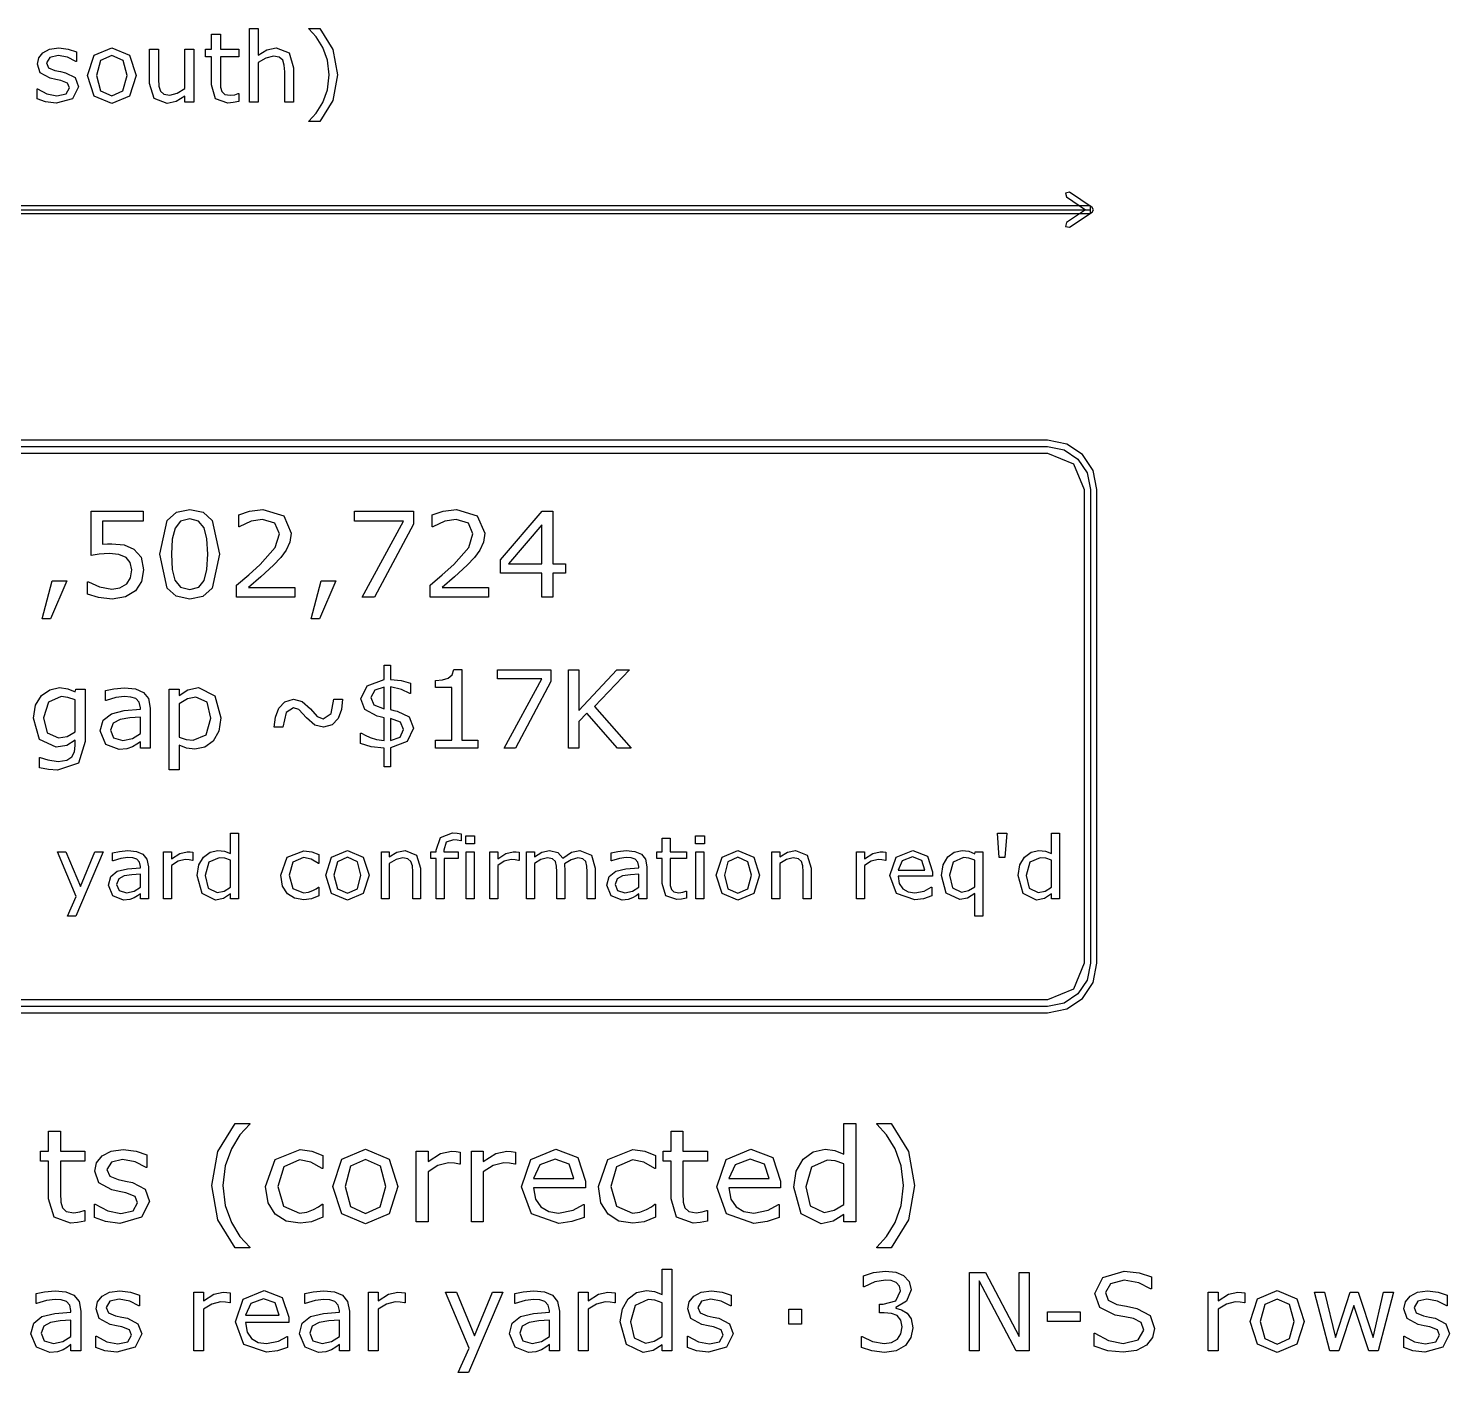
# Model space of a CAD drawing. Extents: x -1 to 182, y 89 to 480.
# Drawn here: x 127.88 to 162.81, y 310.62 to 343.65 of the extents above; entities that cross this region are included whole.
import ezdxf

# ---------------------------------------------------------------- set-up
doc = ezdxf.new("R2010")
doc.units = 0

msp = doc.modelspace()

# ---------------------------------------------------------------- linework, layer by layer
at = {"layer": 'Layer 1', "color": 7}
for points in [[(133.047654, 341.853791), (132.912778, 341.827047), (132.783717, 341.816596), (132.48141, 341.923567), (132.377929, 342.266567), (132.377929, 342.957224), (132.230262, 342.957224), (132.230262, 343.140932), (132.377929, 343.140932), (132.377929, 343.514166), (132.596519, 343.514166), (132.596519, 343.140932), (133.047654, 343.140932), (133.047654, 342.957224), (132.596519, 342.957224), (132.596519, 342.365399), (132.601176, 342.204943), (132.633733, 342.097975), (132.703495, 342.029374), (132.840695, 342.008445), (132.952317, 342.023553), (133.036031, 342.050294), (133.047646, 342.050294), (133.047654, 341.853791)], [(134.39757, 341.842176), (134.17898, 341.842176), (134.17898, 342.581664), (134.168529, 342.749095), (134.130159, 342.872343), (134.046442, 342.944434), (133.904591, 342.968855), (133.717393, 342.924672), (133.530196, 342.811889), (133.530196, 341.842176), (133.311605, 341.842176), (133.311605, 343.651365), (133.530196, 343.651365), (133.530196, 342.996755), (133.741812, 343.129306), (133.966215, 343.176976), (134.287125, 343.050241), (134.397583, 342.685148), (134.39757, 341.842176)], [(135.474248, 342.50725), (135.3603, 341.87822), (135.040554, 341.363135), (134.774291, 341.363135), (134.774291, 341.37475), (134.953351, 341.571248), (135.112643, 341.829373), (135.226588, 342.143306), (135.269609, 342.507237), (135.226588, 342.870007), (135.112643, 343.185101), (134.953351, 343.443226), (134.774291, 343.639726), (134.774291, 343.651342), (135.040554, 343.651342), (135.3603, 343.136257), (135.474248, 342.507227), (135.474248, 342.50725)], [(129.108365, 342.216572), (128.960699, 341.924729), (128.559562, 341.810783), (128.294463, 341.844502), (128.093311, 341.920077), (128.093311, 342.165412), (128.104926, 342.165412), (128.335143, 342.041), (128.578152, 341.995655), (128.803719, 342.042164), (128.88511, 342.188666), (128.840928, 342.304937), (128.671168, 342.372377), (128.549085, 342.396798), (128.413047, 342.427029), (128.170038, 342.55958), (128.099114, 342.775844), (128.131668, 342.926998), (128.232826, 343.053733), (128.397931, 343.139776), (128.623499, 343.17233), (128.858366, 343.143263), (129.057192, 343.074662), (129.057192, 342.840956), (129.045577, 342.840956), (128.842102, 342.944439), (128.607235, 342.987458), (128.404921, 342.94095), (128.322369, 342.804912), (128.372364, 342.683989), (128.530495, 342.617714), (128.665369, 342.589808), (128.790943, 342.564223), (129.025813, 342.444465), (129.108365, 342.216572), (129.108365, 342.216572)], [(130.528044, 342.490973), (130.365264, 341.989842), (129.929245, 341.806132), (129.4909, 341.989842), (129.329282, 342.490973), (129.4909, 342.992104), (129.929245, 343.176976), (130.365264, 342.992104), (130.528044, 342.490973), (130.528044, 342.490973)], [(131.943073, 341.842176), (131.72448, 341.842176), (131.72448, 341.986353), (131.512867, 341.85264), (131.289625, 341.806132), (130.97104, 341.930541), (130.857092, 342.297963), (130.857092, 343.140932), (131.075686, 343.140932), (131.075686, 342.401444), (131.084972, 342.231687), (131.124506, 342.111926), (131.205895, 342.037512), (131.351236, 342.014255), (131.536108, 342.058438), (131.724467, 342.171222), (131.724467, 343.140929), (131.94306, 343.140929), (131.943073, 341.842176)], [(130.302476, 342.490973), (130.203646, 342.865369), (129.929245, 342.988617), (129.652517, 342.865369), (129.554849, 342.490973), (129.653679, 342.120065), (129.929245, 341.994491), (130.202482, 342.118903), (130.302476, 342.490973), (130.302476, 342.490973)], [(153.470025, 339.624743), (153.373907, 339.605111), (153.393037, 339.508993), (153.86174, 339.196351), (153.393037, 338.883709), (153.373907, 338.787592), (153.470025, 338.76796), (154.026062, 339.138479), (154.057118, 339.196357), (154.026062, 339.254234), (153.470025, 339.624743)], [(94.720714, 339.288847), (94.720714, 339.103845), (153.987306, 339.103845), (153.987306, 339.288847), (94.720714, 339.288847)], [(94.720714, 339.196346), (153.987306, 339.196346)], [(95.779046, 333.534167), (95.305597, 333.438446), (94.918738, 333.177496), (94.657788, 332.790637), (94.562067, 332.317188), (94.562067, 320.675536), (94.657788, 320.202087), (94.918738, 319.815228), (95.305597, 319.554278), (95.779046, 319.458557), (152.928974, 319.458557), (153.402423, 319.554278), (153.789282, 319.815228), (154.050232, 320.202087), (154.145953, 320.675536), (154.145953, 332.317188), (154.050232, 332.790637), (153.789282, 333.177496), (153.402423, 333.438446), (152.928974, 333.534167), (95.779046, 333.534167)], [(95.779046, 333.37552), (152.928974, 333.37552), (153.34169, 333.292606), (153.678008, 333.066222), (153.904392, 332.729904), (153.987306, 332.317188), (153.987306, 320.675536), (153.904392, 320.26282), (153.678008, 319.926502), (153.34169, 319.700118), (152.928974, 319.617204), (95.779046, 319.617204), (95.36633, 319.700118), (95.030012, 319.926502), (94.803628, 320.26282), (94.720714, 320.675536), (94.720714, 332.317188), (94.803628, 332.729904), (95.030012, 333.066222), (95.36633, 333.292606), (95.779046, 333.37552), (95.779046, 333.37552)], [(95.779046, 333.216873), (152.928974, 333.216873), (153.566735, 332.954949), (153.828659, 332.317188), (153.828659, 320.675536), (153.566735, 320.037775), (152.928974, 319.775851), (95.779046, 319.775851), (95.141285, 320.037775), (94.879361, 320.675536), (94.879361, 332.317188), (95.141285, 332.954949), (95.779046, 333.216873), (95.779046, 333.216873)], [(130.709881, 330.343539), (130.65588, 330.06074), (130.508084, 329.833362), (130.263654, 329.679886), (129.936801, 329.627305), (129.602842, 329.664251), (129.331414, 329.750939), (129.331414, 330.050791), (129.351311, 330.050791), (129.624162, 329.924313), (129.931121, 329.873155), (130.125811, 329.901577), (130.294922, 330.001052), (130.388714, 330.147427), (130.421398, 330.34496), (130.383031, 330.529702), (130.279291, 330.650495), (130.098811, 330.725814), (129.862906, 330.748542), (129.62132, 330.731502), (129.422367, 330.697395), (129.422367, 331.787379), (130.695673, 331.787379), (130.695673, 331.538687), (129.696639, 331.538687), (129.696639, 330.975929), (129.821694, 330.984449), (129.932541, 330.98728), (130.233814, 330.957438), (130.471137, 330.855118), (130.647355, 330.653323), (130.709884, 330.343523), (130.709881, 330.343539)], [(132.574363, 330.730076), (132.395304, 329.893049), (132.168284, 329.693741), (131.842497, 329.627305), (131.512802, 329.694807), (131.285426, 329.897312), (131.110632, 330.727235), (131.288267, 331.559999), (131.515644, 331.762506), (131.842497, 331.830009), (132.171837, 331.761441), (132.398148, 331.555737), (132.574363, 330.730076), (132.574363, 330.730076)], [(132.200613, 330.084899), (132.267407, 330.354908), (132.285875, 330.730076), (132.267407, 331.105247), (132.199192, 331.375257), (132.062768, 331.540105), (131.842497, 331.595527), (131.620806, 331.540105), (131.482958, 331.372415), (131.416167, 331.098143), (131.399128, 330.727235), (131.414765, 330.356329), (131.481556, 330.089161), (131.613718, 329.92005), (131.842516, 329.861786), (132.064207, 329.917209), (132.200632, 330.084899), (132.200613, 330.084899)], [(134.427479, 329.671358), (132.99501, 329.671358), (132.99501, 329.968368), (133.293441, 330.224167), (133.573397, 330.478543), (133.947147, 330.897766), (134.048045, 331.234567), (133.938619, 331.491787), (133.635926, 331.585579), (133.355968, 331.540105), (133.061802, 331.400837), (133.047594, 331.400837), (133.047594, 331.699268), (133.31618, 331.790218), (133.643032, 331.831429), (134.153209, 331.673688), (134.337952, 331.248778), (134.306688, 331.022824), (134.217159, 330.825292), (134.086418, 330.651916), (133.905938, 330.462911), (133.591873, 330.173007), (133.289179, 329.914367), (134.427481, 329.914367), (134.427479, 329.671358)], [(137.342154, 331.470469), (136.384332, 329.671358), (136.080217, 329.671358), (137.099145, 331.538684), (135.894054, 331.538684), (135.894054, 331.787376), (137.342154, 331.787376), (137.342154, 331.470469)], [(139.186742, 329.671358), (137.754274, 329.671358), (137.754274, 329.968368), (138.052705, 330.224167), (138.33266, 330.478543), (138.70641, 330.897766), (138.807309, 331.234567), (138.697883, 331.491787), (138.395189, 331.585579), (138.115234, 331.540105), (137.821065, 331.400837), (137.806857, 331.400837), (137.806857, 331.699268), (138.075446, 331.790218), (138.402298, 331.831429), (138.912473, 331.673688), (139.097215, 331.248778), (139.065952, 331.022824), (138.976422, 330.825292), (138.845681, 330.651916), (138.665201, 330.462911), (138.351139, 330.173007), (138.048442, 329.914367), (139.186745, 329.914367), (139.186742, 329.671358)], [(141.085331, 330.266799), (140.771269, 330.266799), (140.771269, 329.671358), (140.498418, 329.671358), (140.498418, 330.266799), (139.485173, 330.266799), (139.485173, 330.593652), (140.509787, 331.787376), (140.771269, 331.787376), (140.771269, 330.494174), (141.085331, 330.494174), (141.085331, 330.266799)], [(140.498418, 330.494174), (140.498418, 331.449155), (139.678443, 330.494174), (140.498418, 330.494174)], [(128.824082, 330.076371), (128.423331, 329.145552), (128.21585, 329.145552), (128.463122, 330.076371), (128.824082, 330.076371)], [(135.433616, 330.076371), (135.032866, 329.145552), (134.825385, 329.145552), (135.072656, 330.076371), (135.433616, 330.076371)], [(137.342866, 326.458127), (137.186545, 326.124813), (136.777007, 325.968492), (136.777007, 325.500821), (136.624563, 325.500821), (136.624563, 325.962034), (136.304171, 325.994332), (136.044496, 326.077014), (136.044496, 326.332813), (136.06516, 326.332813), (136.15301, 326.279843), (136.275739, 326.224291), (136.43206, 326.177783), (136.624555, 326.15323), (136.624555, 326.712624), (136.528953, 326.732018), (136.447564, 326.752682), (136.145257, 326.911588), (136.053532, 327.175136), (136.203394, 327.498113), (136.624555, 327.651852), (136.624555, 328.003249), (136.776999, 328.003249), (136.776999, 327.654434), (137.044427, 327.62343), (137.274386, 327.557541), (137.274386, 327.304327), (137.256289, 327.304327), (137.05346, 327.408972), (136.776989, 327.467109), (136.776989, 326.910294), (136.860965, 326.892197), (136.939771, 326.875396), (137.236911, 326.733285), (137.342847, 326.458109), (137.342866, 326.458127)], [(138.926744, 325.967196), (137.885467, 325.967196), (137.885467, 326.163567), (138.285959, 326.163567), (138.285959, 327.45289), (137.885467, 327.45289), (137.885467, 327.628592), (138.059875, 327.641504), (138.200691, 327.681551), (138.293711, 327.762942), (138.333758, 327.8973), (138.534005, 327.8973), (138.534005, 326.163559), (138.926744, 326.163559), (138.926744, 325.967196)], [(140.723792, 327.602753), (139.853044, 325.967196), (139.576576, 325.967196), (140.502876, 327.664766), (139.407335, 327.664766), (139.407335, 327.890849), (140.723792, 327.890849), (140.723792, 327.602753)], [(142.695245, 325.967196), (142.363225, 325.967196), (141.60229, 326.823731), (141.411086, 326.61961), (141.411086, 325.967196), (141.15529, 325.967196), (141.15529, 327.890849), (141.411086, 327.890849), (141.411086, 326.887035), (142.345138, 327.890849), (142.655195, 327.890849), (141.796075, 326.986513), (142.695245, 325.967196)], [(129.272309, 326.131261), (129.105651, 325.592533), (128.592765, 325.42071), (128.367972, 325.437511), (128.153514, 325.482729), (128.153514, 325.730775), (128.166426, 325.730775), (128.355045, 325.67393), (128.613426, 325.63905), (128.81884, 325.668762), (128.945448, 325.751444), (129.010044, 325.872883), (129.029411, 326.031789), (129.029411, 326.163564), (128.81883, 326.031789), (128.564325, 325.989156), (128.153496, 326.17519), (128.002342, 326.70229), (128.054018, 327.022684), (128.197422, 327.25652), (128.401543, 327.39863), (128.640546, 327.450305), (128.849836, 327.424456), (129.029411, 327.348235), (129.044916, 327.410245), (129.272293, 327.410245), (129.272309, 326.131261)], [(130.871692, 325.967196), (130.630104, 325.967196), (130.630104, 326.120932), (130.542254, 326.058922), (130.436318, 325.996909), (130.296793, 325.947818), (130.11205, 325.927154), (129.781322, 326.056345), (129.64567, 326.385774), (129.715433, 326.650617), (129.916971, 326.810814), (130.233489, 326.88962), (130.630104, 326.920626), (130.630104, 326.958091), (130.600391, 327.095034), (130.517709, 327.180298), (130.393686, 327.220348), (130.242532, 327.230694), (130.029368, 327.204844), (129.786489, 327.132499), (129.773577, 327.132499), (129.773577, 327.379252), (129.978992, 327.421887), (130.243831, 327.445143), (130.508674, 327.419294), (130.705044, 327.334029), (130.829068, 327.180291), (130.8717, 326.946455), (130.871692, 325.967196)], [(132.609309, 326.706168), (132.558925, 326.384483), (132.416814, 326.139019), (132.215276, 325.99045), (131.971106, 325.938774), (131.766985, 325.963328), (131.582243, 326.039552), (131.582243, 325.434937), (131.339364, 325.434937), (131.339364, 327.410266), (131.582243, 327.410266), (131.582243, 327.259112), (131.799283, 327.394764), (132.057664, 327.450316), (132.463323, 327.252654), (132.609309, 326.706176), (132.609309, 326.706168)], [(136.624563, 326.932257), (136.624563, 327.465815), (136.392021, 327.389594), (136.29771, 327.208725), (136.367473, 327.031735), (136.624563, 326.932257), (136.624563, 326.932257)], [(129.02943, 326.363803), (129.02943, 327.150578), (128.848561, 327.212588), (128.683196, 327.231956), (128.367972, 327.097598), (128.252992, 326.707441), (128.338257, 326.339247), (128.621186, 326.213933), (128.833059, 326.25398), (129.02943, 326.363793), (129.02943, 326.363803)], [(132.35868, 326.699713), (132.269537, 327.089869), (131.995654, 327.219063), (131.785072, 327.173845), (131.582243, 327.054989), (131.582243, 326.237211), (131.759233, 326.173907), (131.928474, 326.157106), (132.244992, 326.294049), (132.35868, 326.699707), (132.35868, 326.699713)], [(135.602664, 327.164802), (135.572948, 326.912879), (135.488975, 326.691963), (135.345574, 326.535642), (135.132407, 326.478796), (134.916658, 326.529181), (134.713829, 326.712632), (134.522628, 326.915461), (134.398605, 326.956803), (134.212568, 326.843117), (134.136347, 326.477505), (133.920598, 326.477505), (133.94902, 326.728137), (134.032993, 326.950344), (134.177688, 327.104083), (134.390852, 327.163508), (134.60531, 327.113123), (134.810722, 326.929675), (134.979962, 326.743639), (135.124657, 326.685502), (135.319734, 326.815986), (135.386915, 327.164802), (135.602664, 327.164802)], [(130.630104, 326.32247), (130.630104, 326.724255), (130.367847, 326.704888), (130.130135, 326.66742), (129.960897, 326.574403), (129.896302, 326.402581), (129.971231, 326.215253), (130.1999, 326.153243), (130.433736, 326.202334), (130.630104, 326.322481), (130.630104, 326.32247)], [(137.098695, 326.424538), (137.022472, 326.601528), (136.777007, 326.690672), (136.777007, 326.15582), (137.014719, 326.234626), (137.098695, 326.424538), (137.098695, 326.424538)], [(133.041323, 322.263034), (132.847021, 322.263034), (132.847021, 322.383956), (132.672354, 322.271302), (132.474951, 322.230996), (132.146289, 322.390158), (132.025367, 322.831475), (132.066708, 323.092957), (132.180396, 323.288293), (132.343694, 323.408184), (132.537996, 323.449525), (132.699228, 323.429893), (132.847021, 323.370981), (132.847021, 323.871209), (133.041323, 323.871209), (133.041323, 322.263034)], [(138.515918, 323.683101), (138.505573, 323.683101), (138.421856, 323.701701), (138.330906, 323.712047), (138.149005, 323.656238), (138.093194, 323.456766), (138.093194, 323.417492), (138.44356, 323.417492), (138.44356, 323.254194), (138.099396, 323.254194), (138.099396, 322.263034), (137.905094, 322.263034), (137.905094, 323.254186), (137.773834, 323.254186), (137.773834, 323.417484), (137.905094, 323.417484), (137.905094, 323.455724), (138.007414, 323.770951), (138.303, 323.881538), (138.41979, 323.875347), (138.515908, 323.860875), (138.515918, 323.683101)], [(151.926969, 323.871204), (151.882527, 323.272791), (151.741967, 323.272791), (151.697525, 323.871204), (151.926969, 323.871204)], [(153.224045, 322.263034), (153.029743, 322.263034), (153.029743, 322.383956), (152.855076, 322.271302), (152.657673, 322.230996), (152.329011, 322.390158), (152.208089, 322.831475), (152.24943, 323.092957), (152.363118, 323.288293), (152.526416, 323.408184), (152.720718, 323.449525), (152.88195, 323.429893), (153.029743, 323.370981), (153.029743, 323.871209), (153.224045, 323.871209), (153.224045, 322.263034)], [(138.847682, 323.610754), (138.628572, 323.610754), (138.628572, 323.812292), (138.847682, 323.812292), (138.847682, 323.610754)], [(144.052524, 322.273369), (143.932636, 322.249609), (143.817913, 322.240296), (143.549197, 322.335382), (143.457212, 322.640271), (143.457212, 323.254186), (143.325955, 323.254186), (143.325955, 323.417484), (143.457212, 323.417484), (143.457212, 323.749247), (143.651517, 323.749247), (143.651517, 323.417484), (144.052524, 323.417484), (144.052524, 323.254186), (143.651517, 323.254186), (143.651517, 322.728121), (143.655644, 322.585495), (143.684584, 322.490411), (143.746595, 322.429433), (143.868551, 322.410833), (143.96777, 322.424274), (144.042184, 322.448033), (144.052529, 322.448033), (144.052524, 322.273369)], [(144.495907, 323.610754), (144.2768, 323.610754), (144.2768, 323.812292), (144.495907, 323.812292), (144.495907, 323.610754)], [(129.717499, 323.417484), (129.04364, 321.837222), (128.8359, 321.837222), (129.050874, 322.318845), (128.590955, 323.417484), (128.801796, 323.417484), (129.156295, 322.561724), (129.513894, 323.417484), (129.717499, 323.417484)], [(130.827509, 322.263034), (130.634239, 322.263034), (130.634239, 322.386023), (130.563958, 322.336413), (130.47921, 322.286804), (130.36759, 322.247532), (130.219794, 322.230996), (129.955211, 322.334347), (129.846692, 322.597898), (129.902501, 322.809771), (130.063732, 322.937927), (130.316946, 323.000972), (130.634239, 323.025763), (130.634239, 323.055735), (130.610453, 323.165291), (130.544308, 323.233503), (130.445089, 323.265542), (130.324167, 323.273797), (130.153635, 323.253133), (129.959333, 323.195255), (129.948988, 323.195255), (129.948988, 323.392658), (130.11332, 323.426765), (130.325193, 323.445365), (130.537066, 323.424702), (130.694162, 323.356487), (130.793381, 323.233498), (130.827488, 323.04643), (130.827509, 322.263034)], [(131.922015, 323.205611), (131.91167, 323.205611), (131.826921, 323.220084), (131.730804, 323.225243), (131.557171, 323.184936), (131.395939, 323.082617), (131.395939, 322.263034), (131.201638, 322.263034), (131.201638, 323.417484), (131.395939, 323.417484), (131.395939, 323.246952), (131.599547, 323.378209), (131.780413, 323.417484), (131.853792, 323.414388), (131.922007, 323.405101), (131.922015, 323.205611)], [(132.847021, 322.547254), (132.847021, 323.209746), (132.706461, 323.258321), (132.571069, 323.271762), (132.316821, 323.158073), (132.22587, 322.835613), (132.296151, 322.522455), (132.52146, 322.416003), (132.68889, 322.452174), (132.847021, 322.54726), (132.847021, 322.547254)], [(135.021563, 322.335382), (134.836561, 322.263034), (134.651559, 322.237184), (134.422115, 322.273358), (134.243316, 322.38498), (134.126529, 322.573083), (134.085188, 322.838698), (134.240215, 323.283115), (134.651559, 323.444344), (134.845864, 323.416441), (135.021563, 323.348226), (135.021563, 323.132221), (135.011217, 323.132221), (134.827248, 323.238673), (134.64328, 323.275882), (134.381798, 323.164259), (134.286715, 322.838698), (134.379732, 322.517272), (134.64328, 322.40565), (134.763171, 322.421154), (134.872724, 322.461461), (134.952305, 322.506937), (135.011217, 322.54931), (135.021563, 322.54931), (135.021563, 322.335382)], [(136.254562, 322.839743), (136.109867, 322.394291), (135.722295, 322.230996), (135.332654, 322.394291), (135.188993, 322.839743), (135.332654, 323.285192), (135.722295, 323.449525), (136.109867, 323.285192), (136.254562, 322.839743), (136.254562, 322.839743)], [(136.054055, 322.839743), (135.966206, 323.172538), (135.722295, 323.282091), (135.476315, 323.172538), (135.389497, 322.839743), (135.477349, 322.510046), (135.722295, 322.398426), (135.965174, 322.509014), (136.054055, 322.839743), (136.054055, 322.839743)], [(137.520631, 322.263034), (137.326329, 322.263034), (137.326329, 322.920359), (137.317016, 323.069187), (137.282909, 323.17874), (137.208495, 323.242819), (137.082405, 323.264515), (136.916009, 323.22524), (136.74961, 323.124987), (136.74961, 322.263034), (136.555305, 322.263034), (136.555305, 323.417484), (136.74961, 323.417484), (136.74961, 323.289328), (136.937712, 323.407149), (137.137182, 323.449525), (137.422436, 323.336868), (137.520621, 323.012341), (137.520631, 322.263034)], [(138.835278, 322.263034), (138.640976, 322.263034), (138.640976, 323.417484), (138.835278, 323.417484), (138.835278, 322.263034)], [(139.940118, 323.205611), (139.929773, 323.205611), (139.845025, 323.220084), (139.748907, 323.225243), (139.575274, 323.184936), (139.414043, 323.082617), (139.414043, 322.263034), (139.219741, 322.263034), (139.219741, 323.417484), (139.414043, 323.417484), (139.414043, 323.246952), (139.617647, 323.378209), (139.798516, 323.417484), (139.871896, 323.414388), (139.940108, 323.405101), (139.940118, 323.205611)], [(141.807704, 322.263034), (141.613399, 322.263034), (141.613399, 322.920359), (141.606176, 323.064017), (141.578271, 323.174604), (141.510059, 323.241785), (141.3819, 323.264512), (141.218602, 323.223171), (141.055307, 323.119817), (141.060466, 323.064006), (141.062583, 323.001996), (141.062583, 322.263034), (140.868281, 322.263034), (140.868281, 322.920359), (140.861058, 323.065051), (140.833152, 323.175639), (140.76494, 323.241785), (140.636784, 323.264512), (140.476587, 323.225238), (140.317422, 323.124985), (140.317422, 322.263034), (140.12312, 322.263034), (140.12312, 323.417484), (140.317422, 323.417484), (140.317422, 323.289328), (140.498291, 323.407149), (140.69156, 323.449525), (140.89103, 323.399915), (141.014021, 323.262454), (141.228995, 323.405083), (141.436732, 323.449525), (141.71682, 323.33377), (141.80777, 323.012341), (141.807704, 322.263034)], [(143.07894, 322.263034), (142.885673, 322.263034), (142.885673, 322.386023), (142.815392, 322.336413), (142.730643, 322.286804), (142.619021, 322.247532), (142.471228, 322.230996), (142.206645, 322.334347), (142.098123, 322.597898), (142.153935, 322.809771), (142.315166, 322.937927), (142.56838, 323.000972), (142.885673, 323.025763), (142.885673, 323.055735), (142.861914, 323.165291), (142.795768, 323.233503), (142.696549, 323.265542), (142.575627, 323.273797), (142.405095, 323.253133), (142.210791, 323.195255), (142.200446, 323.195255), (142.200446, 323.392658), (142.364778, 323.426765), (142.576651, 323.445365), (142.788524, 323.424702), (142.94562, 323.356487), (143.044838, 323.233498), (143.078943, 323.04643), (143.07894, 322.263034)], [(144.483506, 322.263034), (144.289201, 322.263034), (144.289201, 323.417484), (144.483506, 323.417484), (144.483506, 322.263034)], [(145.851895, 322.839743), (145.707202, 322.394291), (145.319628, 322.230996), (144.92999, 322.394291), (144.786329, 322.839743), (144.92999, 323.285192), (145.319628, 323.449525), (145.707202, 323.285192), (145.851895, 322.839743), (145.851895, 322.839743)], [(145.651391, 322.839743), (145.563542, 323.172538), (145.319628, 323.282091), (145.07365, 323.172538), (144.986833, 322.839743), (145.074682, 322.510046), (145.319628, 322.398426), (145.562507, 322.509014), (145.651391, 322.839743), (145.651391, 322.839743)], [(147.117967, 322.263034), (146.923662, 322.263034), (146.923662, 322.920359), (146.914349, 323.069187), (146.880241, 323.17874), (146.805828, 323.242819), (146.679738, 323.264515), (146.513339, 323.22524), (146.346943, 323.124987), (146.346943, 322.263034), (146.152638, 322.263034), (146.152638, 323.417484), (146.346943, 323.417484), (146.346943, 323.289328), (146.535043, 323.407149), (146.734514, 323.449525), (147.019769, 323.336868), (147.117953, 323.012341), (147.117967, 322.263034)], [(148.956612, 323.205611), (148.946267, 323.205611), (148.861516, 323.220084), (148.765398, 323.225243), (148.591765, 323.184936), (148.430536, 323.082617), (148.430536, 322.263034), (148.236232, 322.263034), (148.236232, 323.417484), (148.430536, 323.417484), (148.430536, 323.246952), (148.634141, 323.378209), (148.815007, 323.417484), (148.888389, 323.414388), (148.956602, 323.405101), (148.956612, 323.205611)], [(150.105895, 322.820106), (149.2553, 322.820106), (149.287341, 322.634069), (149.37519, 322.504879), (149.502315, 322.430465), (149.665613, 322.405673), (149.90229, 322.452182), (150.072822, 322.545201), (150.083167, 322.545201), (150.083167, 322.333328), (149.882663, 322.264082), (149.66769, 322.236176), (149.219139, 322.391206), (149.057908, 322.833554), (149.211903, 323.283139), (149.619112, 323.449538), (149.978781, 323.313111), (150.105905, 322.925539), (150.105895, 322.820106)], [(149.916757, 322.968934), (149.839245, 323.205611), (149.608767, 323.289328), (149.359688, 323.197343), (149.2553, 322.968934), (149.916757, 322.968934)], [(151.336825, 321.837222), (151.142523, 321.837222), (151.142523, 322.393259), (150.963723, 322.277504), (150.771485, 322.240296), (150.442825, 322.398426), (150.320868, 322.836642), (150.363241, 323.099159), (150.47693, 323.291394), (150.637127, 323.408184), (150.831431, 323.449525), (150.995761, 323.428861), (151.142523, 323.367882), (151.154932, 323.417492), (151.336833, 323.417492), (151.336825, 321.837222)], [(151.142523, 322.556557), (151.142523, 323.209746), (150.999894, 323.260388), (150.865536, 323.27486), (150.609221, 323.16014), (150.521372, 322.845947), (150.591653, 322.533821), (150.814895, 322.4253), (150.984392, 322.461474), (151.142523, 322.55656), (151.142523, 322.556557)], [(153.029743, 322.547254), (153.029743, 323.209746), (152.889183, 323.258321), (152.753791, 323.271762), (152.499543, 323.158073), (152.408592, 322.835613), (152.478873, 322.522455), (152.704182, 322.416003), (152.871612, 322.452174), (153.029743, 322.54726), (153.029743, 322.547254)], [(130.634239, 322.547254), (130.634239, 322.86868), (130.424433, 322.853176), (130.234264, 322.823204), (130.098872, 322.74879), (130.047196, 322.611331), (130.10714, 322.461469), (130.290075, 322.411859), (130.477143, 322.451134), (130.634239, 322.547252), (130.634239, 322.547254)], [(142.885673, 322.547254), (142.885673, 322.86868), (142.675867, 322.853176), (142.485698, 322.823204), (142.350305, 322.74879), (142.29863, 322.611331), (142.358574, 322.461469), (142.541506, 322.411859), (142.728577, 322.451134), (142.885673, 322.547252), (142.885673, 322.547254)], [(129.268433, 314.341049), (129.088598, 314.305393), (128.916516, 314.29145), (128.51344, 314.434079), (128.375465, 314.891413), (128.375465, 315.812286), (128.178578, 315.812286), (128.178578, 316.057232), (128.375465, 316.057232), (128.375465, 316.554875), (128.666919, 316.554875), (128.666919, 316.057232), (129.268433, 316.057232), (129.268433, 315.812286), (128.666919, 315.812286), (128.666919, 315.023189), (128.673111, 314.809249), (128.716518, 314.666621), (128.809535, 314.575154), (128.99247, 314.547249), (129.141298, 314.56741), (129.252918, 314.603068), (129.268422, 314.603068), (129.268433, 314.341049)], [(133.317794, 313.686827), (132.962776, 313.686827), (132.536446, 314.373606), (132.384517, 315.212312), (132.536446, 316.051019), (132.962776, 316.7378), (133.317794, 316.7378), (133.317794, 316.722296), (133.077497, 316.460298), (132.866658, 316.116133), (132.71473, 315.696005), (132.657368, 315.212312), (132.713179, 314.727073), (132.866658, 314.308494), (133.079047, 313.96433), (133.317794, 313.702329), (133.317794, 313.686827)], [(144.568254, 314.341049), (144.38842, 314.305393), (144.216338, 314.29145), (143.813262, 314.434079), (143.675287, 314.891413), (143.675287, 315.812286), (143.4784, 315.812286), (143.4784, 316.057232), (143.675287, 316.057232), (143.675287, 316.554875), (143.966741, 316.554875), (143.966741, 316.057232), (144.568254, 316.057232), (144.568254, 315.812286), (143.966741, 315.812286), (143.966741, 315.023189), (143.972932, 314.809249), (144.01634, 314.666621), (144.109359, 314.575154), (144.292292, 314.547249), (144.44112, 314.56741), (144.552742, 314.603068), (144.568246, 314.603068), (144.568254, 314.341049)], [(148.216089, 314.325544), (147.924635, 314.325544), (147.924635, 314.506929), (147.662635, 314.337948), (147.366529, 314.277485), (146.873537, 314.516229), (146.692152, 315.178205), (146.754165, 315.570428), (146.924697, 315.863433), (147.169642, 316.043267), (147.461096, 316.105277), (147.702944, 316.075821), (147.924635, 315.987456), (147.924635, 316.737797), (148.216089, 316.737797), (148.216089, 314.325544)], [(149.664062, 315.21231), (149.512133, 314.373603), (149.085803, 313.686825), (148.730785, 313.686825), (148.730785, 313.702329), (148.969532, 313.96433), (149.18192, 314.308494), (149.333849, 314.727073), (149.391211, 315.212312), (149.333849, 315.696005), (149.18192, 316.116133), (148.969532, 316.460298), (148.730785, 316.722296), (148.730785, 316.7378), (149.085803, 316.7378), (149.512133, 316.051019), (149.664062, 315.212312), (149.664062, 315.21231)], [(130.857481, 314.824741), (130.660595, 314.435618), (130.125743, 314.28369), (129.772278, 314.328648), (129.504076, 314.429417), (129.504076, 314.756529), (129.51958, 314.756529), (129.826536, 314.590646), (130.150547, 314.530186), (130.451304, 314.592196), (130.559825, 314.787532), (130.500913, 314.942562), (130.274571, 315.032481), (130.111791, 315.065035), (129.930406, 315.105344), (129.606395, 315.282075), (129.511828, 315.570431), (129.555236, 315.771969), (129.690112, 315.94095), (129.910253, 316.055671), (130.21101, 316.099081), (130.524168, 316.060322), (130.789269, 315.968856), (130.789269, 315.657246), (130.773765, 315.657246), (130.502464, 315.795223), (130.189306, 315.852582), (129.919556, 315.790572), (129.809484, 315.609187), (129.876146, 315.447958), (130.086987, 315.35959), (130.266821, 315.322384), (130.434252, 315.288277), (130.747409, 315.128598), (130.857481, 314.824741), (130.857481, 314.824741)], [(135.113029, 314.434068), (134.835526, 314.325547), (134.558026, 314.286791), (134.21386, 314.341049), (133.94566, 314.508482), (133.770477, 314.790633), (133.708466, 315.189058), (133.941008, 315.855683), (134.558026, 316.09753), (134.849481, 316.055671), (135.113029, 315.953351), (135.113029, 315.62934), (135.097524, 315.62934), (134.821572, 315.789021), (134.54562, 315.844833), (134.153397, 315.677402), (134.010771, 315.189058), (134.150296, 314.706919), (134.54562, 314.539486), (134.725455, 314.562743), (134.889784, 314.623205), (135.009156, 314.691417), (135.097524, 314.754981), (135.113029, 314.754981), (135.113029, 314.434068)], [(136.962528, 315.190609), (136.745485, 314.522433), (136.164127, 314.277488), (135.579666, 314.522433), (135.364176, 315.190609), (135.579666, 315.858784), (136.164127, 316.10528), (136.745485, 315.858784), (136.962528, 315.190609), (136.962528, 315.190609)], [(136.661771, 315.190609), (136.529995, 315.689803), (136.164127, 315.854133), (135.795158, 315.689803), (135.664933, 315.190609), (135.796709, 314.696066), (136.164127, 314.528635), (136.528445, 314.694516), (136.661771, 315.190609), (136.661771, 315.190609)], [(138.494215, 315.739412), (138.47871, 315.739412), (138.351586, 315.761108), (138.207407, 315.76886), (137.946959, 315.708398), (137.705114, 315.554918), (137.705114, 314.325544), (137.413658, 314.325544), (137.413658, 316.057219), (137.705114, 316.057219), (137.705114, 315.801422), (138.01052, 315.998309), (138.281821, 316.057219), (138.391892, 316.052562), (138.494212, 316.038618), (138.494215, 315.739412)], [(139.849168, 315.739412), (139.833663, 315.739412), (139.706539, 315.761108), (139.562363, 315.76886), (139.301912, 315.708398), (139.060068, 315.554918), (139.060068, 314.325544), (138.768614, 314.325544), (138.768614, 316.057219), (139.060068, 316.057219), (139.060068, 315.801422), (139.365476, 315.998309), (139.636777, 316.057219), (139.746846, 316.052562), (139.849165, 316.038618), (139.849168, 315.739412)], [(141.573093, 315.161153), (140.297202, 315.161153), (140.345261, 314.882102), (140.477037, 314.688314), (140.667722, 314.576694), (140.912667, 314.539486), (141.267685, 314.609251), (141.523483, 314.748776), (141.538988, 314.748776), (141.538988, 314.430967), (141.238231, 314.327097), (140.915771, 314.28524), (140.242944, 314.517782), (140.001099, 315.181309), (140.232094, 315.855683), (140.842907, 316.10528), (141.382408, 315.900644), (141.573095, 315.319283), (141.573093, 315.161153)], [(141.289388, 315.384395), (141.173117, 315.739412), (140.827403, 315.864986), (140.453782, 315.727011), (140.297202, 315.384395), (141.289388, 315.384395)], [(143.295465, 314.434068), (143.017965, 314.325547), (142.740462, 314.286791), (142.396298, 314.341049), (142.128095, 314.508482), (141.952912, 314.790633), (141.890902, 315.189058), (142.123447, 315.855683), (142.740462, 316.09753), (143.031916, 316.055671), (143.295465, 315.953351), (143.295465, 315.62934), (143.27996, 315.62934), (143.004008, 315.789021), (142.728056, 315.844833), (142.335833, 315.677402), (142.193207, 315.189058), (142.332732, 314.706919), (142.728056, 314.539486), (142.90789, 314.562743), (143.07222, 314.623205), (143.191595, 314.691417), (143.27996, 314.754981), (143.295465, 314.754981), (143.295465, 314.434068)], [(146.369692, 315.161153), (145.093804, 315.161153), (145.141862, 314.882102), (145.273638, 314.688314), (145.464323, 314.576694), (145.709269, 314.539486), (146.064286, 314.609251), (146.320082, 314.748776), (146.335587, 314.748776), (146.335587, 314.430967), (146.03483, 314.327097), (145.712369, 314.28524), (145.039543, 314.517782), (144.797698, 315.181309), (145.02869, 315.855683), (145.639506, 316.10528), (146.179007, 315.900644), (146.369692, 315.319283), (146.369692, 315.161153)], [(146.08599, 315.384395), (145.969719, 315.739412), (145.624001, 315.864986), (145.250384, 315.727011), (145.093804, 315.384395), (146.08599, 315.384395)], [(147.924635, 314.751875), (147.924635, 315.745611), (147.713794, 315.818475), (147.510706, 315.838636), (147.129336, 315.668104), (146.992909, 315.184412), (147.098329, 314.714674), (147.436292, 314.554996), (147.687439, 314.609256), (147.924635, 314.751882), (147.924635, 314.751875)], [(143.697766, 311.150548), (143.454886, 311.150548), (143.454886, 311.301702), (143.236555, 311.160883), (142.9898, 311.110498), (142.578974, 311.309454), (142.42782, 311.861099), (142.479496, 312.187951), (142.621606, 312.432122), (142.825727, 312.581984), (143.068606, 312.63366), (143.270144, 312.609107), (143.454886, 312.535468), (143.454886, 313.160752), (143.697766, 313.160752), (143.697766, 311.150548)], [(149.47906, 312.076848), (149.581121, 311.93732), (149.621171, 311.72028), (149.573368, 311.478692), (149.43901, 311.287491), (149.210342, 311.153133), (148.923539, 311.110498), (148.608312, 311.149257), (148.353807, 311.231939), (148.353807, 311.501949), (148.373175, 311.501949), (148.631556, 311.381799), (148.918361, 311.333999), (149.091475, 311.36113), (149.240047, 311.441227), (149.327896, 311.566544), (149.357609, 311.739658), (149.32402, 311.91019), (149.233586, 312.01742), (149.092769, 312.07168), (148.914485, 312.087185), (148.798214, 312.087185), (148.798214, 312.301643), (148.888646, 312.301643), (149.201288, 312.383031), (149.318853, 312.623328), (149.289137, 312.744766), (149.206455, 312.831325), (149.087602, 312.877833), (148.944198, 312.890745), (148.683232, 312.846819), (148.422268, 312.722795), (148.409357, 312.722795), (148.409357, 312.992805), (148.653527, 313.075487), (148.950667, 313.114246), (149.198714, 313.088396), (149.392499, 313.005714), (149.533318, 312.855852), (149.581118, 312.65044), (149.467429, 312.370096), (149.201296, 312.220233), (149.201296, 312.202136), (149.343406, 312.15821), (149.479058, 312.076821), (149.47906, 312.076848)], [(152.476288, 311.150548), (152.15977, 311.150548), (151.247684, 312.871372), (151.247684, 311.150548), (151.008681, 311.150548), (151.008681, 313.074201), (151.405296, 313.074201), (152.237285, 311.50324), (152.237285, 313.074201), (152.476288, 313.074201), (152.476288, 311.150548)], [(155.561368, 311.699611), (155.508399, 311.477401), (155.362415, 311.291367), (155.120827, 311.162176), (154.790098, 311.115665), (154.415444, 311.154424), (154.078256, 311.269404), (154.078256, 311.589798), (154.096354, 311.589798), (154.433541, 311.402471), (154.792694, 311.336584), (155.162179, 311.425725), (155.295246, 311.663437), (155.231941, 311.852055), (155.042032, 311.946363), (154.83145, 311.988998), (154.592447, 312.031631), (154.212625, 312.216373), (154.089895, 312.55873), (154.294016, 312.954054), (154.812072, 313.109081), (155.184142, 313.070325), (155.483864, 312.974723), (155.483864, 312.672416), (155.465767, 312.672416), (155.176379, 312.826155), (154.810768, 312.888165), (154.480039, 312.802901), (154.356016, 312.583276), (154.418029, 312.394657), (154.63636, 312.290012), (154.871489, 312.246088), (155.129871, 312.193119), (155.452847, 312.021296), (155.561368, 311.699611), (155.561368, 311.699611)], [(129.165079, 311.150548), (128.923493, 311.150548), (128.923493, 311.304284), (128.835644, 311.242274), (128.729707, 311.180261), (128.59018, 311.13117), (128.405437, 311.110506), (128.074708, 311.239697), (127.939057, 311.569134), (128.008822, 311.833976), (128.21036, 311.994174), (128.526875, 312.07298), (128.923493, 312.103986), (128.923493, 312.141451), (128.893778, 312.278394), (128.811096, 312.363658), (128.687073, 312.403708), (128.535919, 312.414054), (128.322755, 312.388204), (128.079876, 312.315859), (128.066964, 312.315859), (128.066964, 312.562612), (128.272378, 312.605247), (128.537221, 312.628503), (128.80206, 312.602654), (128.998431, 312.517389), (129.122454, 312.36365), (129.165087, 312.129815), (129.165079, 311.150548)], [(130.663695, 311.566544), (130.499622, 311.242274), (130.053914, 311.115665), (129.759359, 311.153133), (129.535857, 311.237106), (129.535857, 311.509698), (129.548769, 311.509698), (129.804568, 311.371464), (130.074575, 311.32108), (130.325206, 311.372755), (130.415641, 311.535537), (130.366548, 311.664728), (130.177929, 311.739658), (130.042277, 311.766788), (129.891124, 311.800377), (129.621117, 311.947657), (129.542308, 312.187951), (129.578482, 312.355898), (129.690879, 312.496717), (129.874331, 312.592319), (130.124959, 312.628493), (130.385926, 312.596195), (130.606842, 312.519971), (130.606842, 312.260299), (130.59393, 312.260299), (130.367847, 312.375279), (130.106881, 312.423078), (129.882088, 312.371403), (129.790363, 312.220249), (129.845917, 312.085891), (130.021616, 312.012252), (130.171476, 311.981246), (130.311004, 311.952825), (130.57197, 311.819758), (130.663695, 311.566544), (130.663695, 311.566544)], [(132.841854, 312.32877), (132.828942, 312.32877), (132.723006, 312.346868), (132.602859, 312.353324), (132.385819, 312.302939), (132.18428, 312.17504), (132.18428, 311.150548), (131.941401, 311.150548), (131.941401, 312.59361), (132.18428, 312.59361), (132.18428, 312.380446), (132.438785, 312.544517), (132.664869, 312.59361), (132.756595, 312.589721), (132.841862, 312.578106), (132.841854, 312.32877)], [(134.278457, 311.846888), (133.215215, 311.846888), (133.255265, 311.614343), (133.365077, 311.452855), (133.523981, 311.359838), (133.728104, 311.328832), (134.02395, 311.386966), (134.237116, 311.50324), (134.250028, 311.50324), (134.250028, 311.238397), (133.999399, 311.151839), (133.730681, 311.116959), (133.169992, 311.310745), (132.968454, 311.863681), (133.160949, 312.425663), (133.669962, 312.63366), (134.119546, 312.463128), (134.278452, 311.978661), (134.278457, 311.846888)], [(134.042037, 312.032922), (133.945144, 312.32877), (133.657047, 312.433413), (133.345697, 312.318433), (133.215215, 312.032922), (134.042037, 312.032922)], [(135.768028, 311.150548), (135.52644, 311.150548), (135.52644, 311.304284), (135.43859, 311.242274), (135.332654, 311.180261), (135.193129, 311.13117), (135.008384, 311.110506), (134.677655, 311.239697), (134.542006, 311.569134), (134.611769, 311.833976), (134.813307, 311.994174), (135.129825, 312.07298), (135.52644, 312.103986), (135.52644, 312.141451), (135.496727, 312.278394), (135.414045, 312.363658), (135.290022, 312.403708), (135.138868, 312.414054), (134.925702, 312.388204), (134.682825, 312.315859), (134.669913, 312.315859), (134.669913, 312.562612), (134.875325, 312.605247), (135.140167, 312.628503), (135.40501, 312.602654), (135.60138, 312.517389), (135.725404, 312.36365), (135.768036, 312.129815), (135.768028, 311.150548)], [(137.13616, 312.32877), (137.123249, 312.32877), (137.017312, 312.346868), (136.897165, 312.353324), (136.680122, 312.302939), (136.478587, 312.17504), (136.478587, 311.150548), (136.235708, 311.150548), (136.235708, 312.59361), (136.478587, 312.59361), (136.478587, 312.380446), (136.733092, 312.544517), (136.959175, 312.59361), (137.050901, 312.589721), (137.136168, 312.578106), (137.13616, 312.32877)], [(139.542987, 312.59361), (138.700661, 310.618281), (138.440988, 310.618281), (138.709704, 311.220311), (138.134805, 312.59361), (138.398353, 312.59361), (138.84148, 311.523909), (139.288479, 312.59361), (139.542987, 312.59361)], [(140.930497, 311.150548), (140.688909, 311.150548), (140.688909, 311.304284), (140.60106, 311.242274), (140.495123, 311.180261), (140.355598, 311.13117), (140.170853, 311.110506), (139.840124, 311.239697), (139.704475, 311.569134), (139.774238, 311.833976), (139.975776, 311.994174), (140.292294, 312.07298), (140.688909, 312.103986), (140.688909, 312.141451), (140.659197, 312.278394), (140.576514, 312.363658), (140.452491, 312.403708), (140.301338, 312.414054), (140.088171, 312.388204), (139.845292, 312.315859), (139.83238, 312.315859), (139.83238, 312.562612), (140.037792, 312.605247), (140.302634, 312.628503), (140.567476, 312.602654), (140.763845, 312.517389), (140.887868, 312.36365), (140.930503, 312.129815), (140.930497, 311.150548)], [(142.29863, 312.32877), (142.285718, 312.32877), (142.179782, 312.346868), (142.059634, 312.353324), (141.842592, 312.302939), (141.641054, 312.17504), (141.641054, 311.150548), (141.398177, 311.150548), (141.398177, 312.59361), (141.641054, 312.59361), (141.641054, 312.380446), (141.895561, 312.544517), (142.121645, 312.59361), (142.21337, 312.589721), (142.298638, 312.578106), (142.29863, 312.32877)], [(143.454886, 311.505822), (143.454886, 312.333938), (143.279187, 312.394657), (143.109947, 312.411458), (142.792138, 312.269348), (142.678449, 311.866271), (142.766299, 311.474824), (143.047937, 311.341757), (143.257224, 311.386971), (143.454886, 311.505827), (143.454886, 311.505822)], [(145.206717, 311.566544), (145.042644, 311.242274), (144.596935, 311.115665), (144.30238, 311.153133), (144.078879, 311.237106), (144.078879, 311.509698), (144.091791, 311.509698), (144.34759, 311.371464), (144.617596, 311.32108), (144.868228, 311.372755), (144.958662, 311.535537), (144.909569, 311.664728), (144.720951, 311.739658), (144.585299, 311.766788), (144.434145, 311.800377), (144.164138, 311.947657), (144.085332, 312.187951), (144.121503, 312.355898), (144.233901, 312.496717), (144.417352, 312.592319), (144.667981, 312.628493), (144.928947, 312.596195), (145.149863, 312.519971), (145.149863, 312.260299), (145.136952, 312.260299), (144.910868, 312.375279), (144.649902, 312.423078), (144.42511, 312.371403), (144.333387, 312.220249), (144.388939, 312.085891), (144.564638, 312.012252), (144.714497, 311.981246), (144.854025, 311.952825), (145.114991, 311.819758), (145.206717, 311.566544), (145.206717, 311.566544)], [(157.783453, 312.32877), (157.770541, 312.32877), (157.664605, 312.346868), (157.544458, 312.353324), (157.327415, 312.302939), (157.125877, 312.17504), (157.125877, 311.150548), (156.883, 311.150548), (156.883, 312.59361), (157.125877, 312.59361), (157.125877, 312.380446), (157.380385, 312.544517), (157.606468, 312.59361), (157.698194, 312.589721), (157.783461, 312.578106), (157.783453, 312.32877)], [(159.242017, 311.871433), (159.061151, 311.314621), (158.576683, 311.110498), (158.089634, 311.314621), (157.910059, 311.871433), (158.089634, 312.428246), (158.576683, 312.63366), (159.061151, 312.428246), (159.242017, 311.871433), (159.242017, 311.871433)], [(158.991388, 311.871433), (158.881576, 312.287429), (158.576683, 312.42437), (158.269209, 312.287429), (158.16069, 311.871433), (158.270503, 311.459314), (158.576683, 311.319789), (158.880282, 311.458023), (158.991388, 311.871433), (158.991388, 311.871433)], [(161.433095, 312.59361), (161.057149, 311.150548), (160.832357, 311.150548), (160.461581, 312.262881), (160.093384, 311.150548), (159.869886, 311.150548), (159.490064, 312.59361), (159.743277, 312.59361), (160.00812, 311.476109), (160.368561, 312.59361), (160.568808, 312.59361), (160.938293, 311.476109), (161.188925, 312.59361), (161.433095, 312.59361)], [(162.814147, 311.566544), (162.650074, 311.242274), (162.204365, 311.115665), (161.90981, 311.153133), (161.686309, 311.237106), (161.686309, 311.509698), (161.69922, 311.509698), (161.955019, 311.371464), (162.225029, 311.32108), (162.475658, 311.372755), (162.566092, 311.535537), (162.516999, 311.664728), (162.32838, 311.739658), (162.192731, 311.766788), (162.041578, 311.800377), (161.771568, 311.947657), (161.692762, 312.187951), (161.728936, 312.355898), (161.841331, 312.496717), (162.024782, 312.592319), (162.275413, 312.628493), (162.536377, 312.596195), (162.757293, 312.519971), (162.757293, 312.260299), (162.744382, 312.260299), (162.518295, 312.375279), (162.257332, 312.423078), (162.032539, 312.371403), (161.940814, 312.220249), (161.996366, 312.085891), (162.172065, 312.012252), (162.321927, 311.981246), (162.461452, 311.952825), (162.722418, 311.819758), (162.814144, 311.566544), (162.814147, 311.566544)], [(146.88103, 311.810714), (146.572264, 311.810714), (146.572264, 312.176323), (146.88103, 312.176323), (146.88103, 311.810714)], [(153.733317, 311.87531), (152.927164, 311.87531), (152.927164, 312.109145), (153.733317, 312.109145), (153.733317, 311.87531)], [(128.923493, 311.505822), (128.923493, 311.907607), (128.661236, 311.88824), (128.423524, 311.850772), (128.254284, 311.757755), (128.189688, 311.585933), (128.264618, 311.398605), (128.493287, 311.336595), (128.727122, 311.385686), (128.923493, 311.505833), (128.923493, 311.505822)], [(135.52644, 311.505822), (135.52644, 311.907607), (135.264183, 311.88824), (135.026471, 311.850772), (134.857233, 311.757755), (134.792635, 311.585933), (134.867567, 311.398605), (135.096236, 311.336595), (135.330069, 311.385686), (135.52644, 311.505833), (135.52644, 311.505822)], [(140.688909, 311.505822), (140.688909, 311.907607), (140.426652, 311.88824), (140.18894, 311.850772), (140.0197, 311.757755), (139.955104, 311.585933), (140.030037, 311.398605), (140.258703, 311.336595), (140.492538, 311.385686), (140.688909, 311.505833), (140.688909, 311.505822)]]:
    msp.add_lwpolyline(points, dxfattribs=at)

doc.saveas('drawing.dxf')
